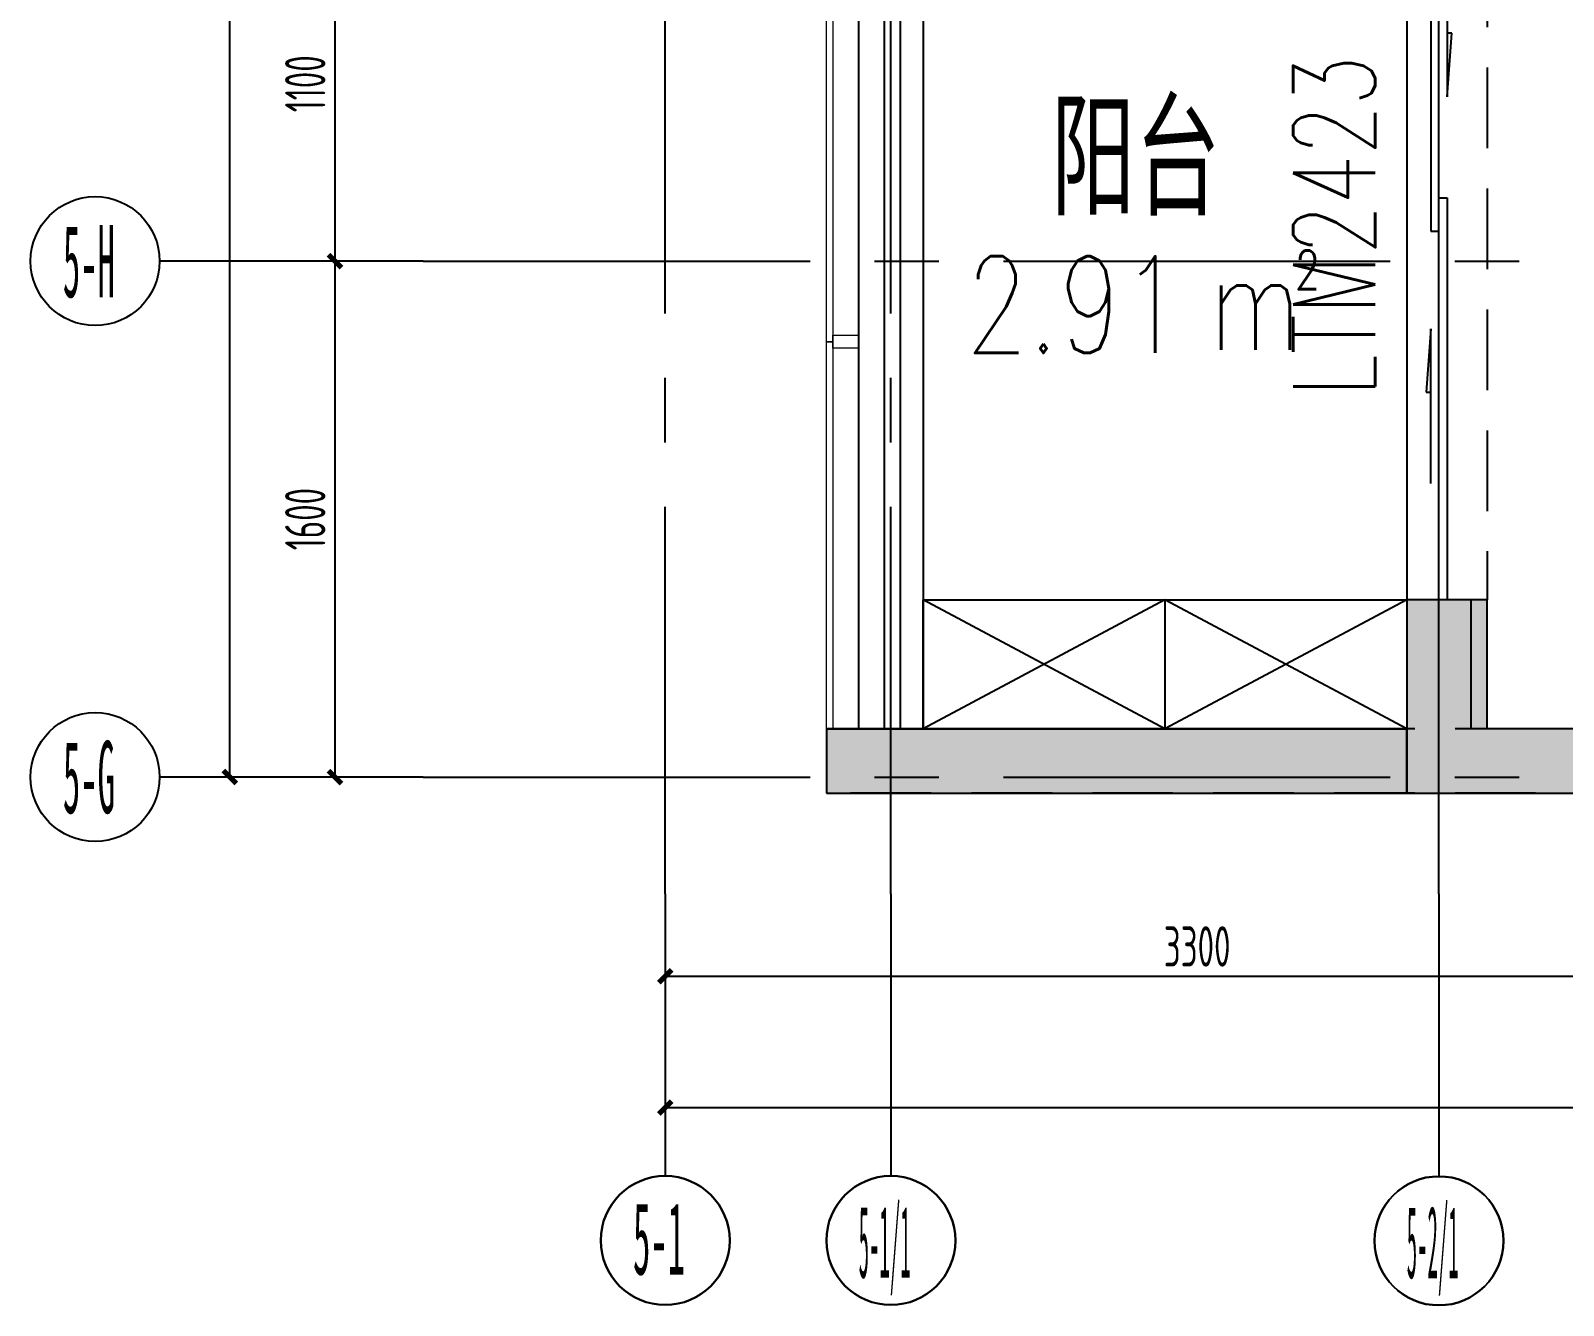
# Model space of a CAD drawing. Header units: millimetres. Extents: x -187744 to 2148, y -49419 to 6550.
# Drawn here: x -36461 to -31707, y -16750 to -12797 of the extents above; entities that cross this region are included whole.
import ezdxf
from ezdxf.enums import TextEntityAlignment as Align

# ---------------------------------------------------------------- set-up
doc = ezdxf.new("R2010")
doc.units = ezdxf.units.MM
doc.header["$LTSCALE"] = 1000
doc.header["$MEASUREMENT"] = 0
for name, pattern in [('B1户型$0$DASH', [0.35, 0.25, -0.1]), ('DASHED2', [0.375, 0.25, -0.125]), ('M-CENTER', [1.8, 1.2, -0.2, 0.2, -0.2])]:
    doc.linetypes.add(name, pattern=pattern)
doc.layers.get('Defpoints').update_dxf_attribs({"color": 136})
for name, color, linetype in [('0w-梁1', 4, 'DASHED2'), ('1#f35层以上墙柱-col_建筑$0$1#f35层以上墙柱-col$0$Col_1#_2F$0$0q-柱0', 3, 'Continuous'), ('1#f35层以上墙柱-col_建筑$0$1#f35层以上墙柱-col$0$Col_1#_2F$0$0q-柱填充', 251, 'Continuous'), ('A-AXIS', 150, 'Continuous'), ('A-DIM', 44, 'Continuous'), ('AXIS', 150, 'Continuous'), ('AXIS_TEXT', 50, 'Continuous'), ('B1户型$0$BALCONY', 6, 'Continuous'), ('B1户型$0$DS-HIGH-CABINET', 30, 'Continuous'), ('B1户型$0$LINE', 21, 'Continuous'), ('B1户型$0$WALL', 2, 'Continuous'), ('B1户型$0$WIND', 4, 'Continuous'), ('B1户型$0$铝膜填充', 49, 'Continuous'), ('DOTE', 138, 'M-CENTER'), ('PUB_TEXT', 7, 'Continuous'), ('WALL', 160, 'Continuous'), ('WIND-IDEN', 150, 'Continuous'), ('轴字', 7, 'Continuous')]:
    doc.layers.add(name, color=color, linetype=linetype)
doc.layers.add('B1户型$0$A-WALLCWM', color=3, linetype='Continuous', lineweight=9)
doc.layers.add('B1户型$0$J-WIND-GLAZ', color=140, linetype='Continuous', lineweight=9)
doc.styles.add('_SIMPLEX', font='SIMPLEX', dxfattribs={"width": 0.8, "bigfont": 'hztxt'})
doc.styles.add('_TCH_WINDOW', font='SIMPLEX', dxfattribs={"bigfont": 'GBCBIG'})
doc.styles.add('COMPLEX', font='COMPLEX')
doc.styles.add('H-DIM', font='archs.shx', dxfattribs={"width": 0.7})
doc.styles.add('S-黑体', font='simhei.ttf')
doc.dimstyles.new('H_DIM_1', dxfattribs={"dimscale": 0, "dimtxt": 2.5, "dimasz": 0.8, "dimexe": 2, "dimexo": 1.5, "dimgap": 0.6, "dimtad": 1, "dimdec": 0, "dimzin": 12, "dimdsep": 46, "dimtxsty": 'H-DIM', "dimblk": 'ARCHTICK', "dimcen": 0.125, "dimclrd": 44, "dimclre": 44, "dimclrt": 50, "dimadec": 0, "dimazin": 0, "dimtfac": 1, "dimtdec": 0, "dimtix": 1, "dimtmove": 2, "dimatfit": 3, "dimldrblk": 'ARCHTICK', "dimfxl": 1, "dimtvp": 1, "dimtolj": 1, "dimtzin": 0, "dimarcsym": 0})

# ---------------------------------------------------------------- blocks, each defined once
blk = doc.blocks.new('_ArchTick')
at = {"color": 0, "linetype": 'ByBlock', "const_width": 0.4}
blk.add_lwpolyline([(-0.5, -0.5), (0.5, 0.5)], dxfattribs=at)
blk = doc.blocks.new('*D52')
at = {"layer": 'A-DIM', "color": 44, "lineweight": -2, "transparency": 16777216}
for p, q in [((-6617.9, 3825.1), (-7242.9, 3825.1)), ((-7142.9, -4024.9), (-7142.9, 3825.1)), ((-6617.9, -4024.9), (-7242.9, -4024.9))]:
    blk.add_line(p, q, dxfattribs=at)
at = {"layer": 'Defpoints', "color": 0, "transparency": 16777216}
for p in [(-7142.9, 3825.1), (-6542.9, 3825.1), (-6542.9, -4024.9)]:
    blk.add_point(p, dxfattribs=at)
at = {"layer": 'A-DIM', "color": 44, "lineweight": -2, "transparency": 16777216, "xscale": 40, "yscale": 40, "zscale": 40}
for p, rotation in [((-7142.9, 3825.1), 90), ((-7142.9, -4024.9), 270)]:
    blk.add_blockref('_ArchTick', p, dxfattribs=dict(at, rotation=rotation))
at = {"layer": 'A-DIM', "color": 50, "transparency": 16777216, "insert": (-7238, -99.9), "char_height": 125, "attachment_point": 5, "rotation": 90, "style": 'H-DIM'}
blk.add_mtext('\\A1;7850', dxfattribs=at)
blk = doc.blocks.new('*D51')
at = {"layer": 'A-DIM', "color": 44, "lineweight": -2, "transparency": 16777216}
for p, q in [((-6617.9, -2424.9), (-6916.3, -2424.9)), ((-6816.3, -4024.9), (-6816.3, -2424.9)), ((-6617.9, -4024.9), (-6916.3, -4024.9))]:
    blk.add_line(p, q, dxfattribs=at)
at = {"layer": 'Defpoints', "color": 0, "transparency": 16777216}
for p in [(-6816.3, -2424.9), (-6542.9, -2424.9), (-6542.9, -4024.9)]:
    blk.add_point(p, dxfattribs=at)
at = {"layer": 'A-DIM', "color": 44, "lineweight": -2, "transparency": 16777216, "xscale": 40, "yscale": 40, "zscale": 40}
for p, rotation in [((-6816.3, -2424.9), 90), ((-6816.3, -4024.9), 270)]:
    blk.add_blockref('_ArchTick', p, dxfattribs=dict(at, rotation=rotation))
at = {"layer": 'A-DIM', "color": 50, "transparency": 16777216, "insert": (-6908.8, -3224.9), "char_height": 125, "attachment_point": 5, "rotation": 90, "style": 'H-DIM'}
blk.add_mtext('\\A1;1600', dxfattribs=at)
blk = doc.blocks.new('*D50')
at = {"layer": 'A-DIM', "color": 44, "lineweight": -2, "transparency": 16777216}
for p, q in [((-6617.9, -1324.9), (-6916.3, -1324.9)), ((-6816.3, -2424.9), (-6816.3, -1324.9)), ((-6617.9, -2424.9), (-6916.3, -2424.9))]:
    blk.add_line(p, q, dxfattribs=at)
at = {"layer": 'Defpoints', "color": 0, "transparency": 16777216}
for p in [(-6816.3, -1324.9), (-6542.9, -1324.9), (-6542.9, -2424.9)]:
    blk.add_point(p, dxfattribs=at)
at = {"layer": 'A-DIM', "color": 44, "lineweight": -2, "transparency": 16777216, "xscale": 40, "yscale": 40, "zscale": 40}
for p, rotation in [((-6816.3, -1324.9), 90), ((-6816.3, -2424.9), 270)]:
    blk.add_blockref('_ArchTick', p, dxfattribs=dict(at, rotation=rotation))
at = {"layer": 'A-DIM', "color": 50, "transparency": 16777216, "insert": (-6908.8, -1874.9), "char_height": 125, "attachment_point": 5, "rotation": 90, "style": 'H-DIM'}
blk.add_mtext('\\A1;1100', dxfattribs=at)
blk = doc.blocks.new('_AXISO')
blk.add_circle((0, 0), 0.5)
at = {"layer": 'AXIS_TEXT', "style": 'COMPLEX', "width": 1.041667}
blk.add_attdef('A', text='', height=0.56, dxfattribs=at).set_placement((-0.25, -0.28), (0.25, -0.28), align=Align.FIT)
blk = doc.blocks.new('*D36')
at = {"layer": 'A-DIM', "color": 44, "lineweight": -2, "transparency": 16777216}
for p, q in [((-5792.1, -4461.9), (-5792.1, -5149.7)), ((5607.9, -4461.9), (5607.9, -5149.7)), ((-5792.1, -5049.7), (5607.9, -5049.7))]:
    blk.add_line(p, q, dxfattribs=at)
at = {"layer": 'Defpoints', "color": 0, "transparency": 16777216}
for p in [(-5792.1, -4386.9), (5607.9, -4386.9), (5607.9, -5049.7)]:
    blk.add_point(p, dxfattribs=at)
at = {"layer": 'A-DIM', "color": 44, "lineweight": -2, "transparency": 16777216, "xscale": 40, "yscale": 40, "zscale": 40, "rotation": 180}
blk.add_blockref('_ArchTick', (-5792.1, -5049.7), dxfattribs=at)
at = {"layer": 'A-DIM', "color": 44, "lineweight": -2, "transparency": 16777216, "xscale": 40, "yscale": 40, "zscale": 40}
blk.add_blockref('_ArchTick', (5607.9, -5049.7), dxfattribs=at)
at = {"layer": 'A-DIM', "color": 50, "transparency": 16777216, "insert": (-92.1, -4952), "char_height": 125, "attachment_point": 5, "style": 'H-DIM'}
blk.add_mtext('\\A1;11400', dxfattribs=at)
blk = doc.blocks.new('*D35')
at = {"layer": 'A-DIM', "color": 44, "lineweight": -2, "transparency": 16777216}
for p, q in [((-5792.1, -4461.9), (-5792.1, -4742.7)), ((-2492.1, -4461.9), (-2492.1, -4742.7)), ((-5792.1, -4642.7), (-2492.1, -4642.7))]:
    blk.add_line(p, q, dxfattribs=at)
at = {"layer": 'Defpoints', "color": 0, "transparency": 16777216}
for p in [(-5792.1, -4386.9), (-2492.1, -4386.9), (-2492.1, -4642.7)]:
    blk.add_point(p, dxfattribs=at)
at = {"layer": 'A-DIM', "color": 44, "lineweight": -2, "transparency": 16777216, "xscale": 40, "yscale": 40, "zscale": 40, "rotation": 180}
blk.add_blockref('_ArchTick', (-5792.1, -4642.7), dxfattribs=at)
at = {"layer": 'A-DIM', "color": 44, "lineweight": -2, "transparency": 16777216, "xscale": 40, "yscale": 40, "zscale": 40}
blk.add_blockref('_ArchTick', (-2492.1, -4642.7), dxfattribs=at)
at = {"layer": 'A-DIM', "color": 50, "transparency": 16777216, "insert": (-4142.1, -4550.2), "char_height": 125, "attachment_point": 5, "style": 'H-DIM'}
blk.add_mtext('\\A1;3300', dxfattribs=at)
blk = doc.blocks.new('B1户型$0$系统嵌板1 - 玻璃-V6-标准层_12F_')
at = {"layer": 'B1户型$0$J-WIND-GLAZ'}
for p, q in [((600, 20), (-600, 20)), ((-600, 20), (-600, 0)), ((-600, 0), (600, 0)), ((600, 0), (600, 20))]:
    blk.add_line(p, q, dxfattribs=at)
blk = doc.blocks.new('B1户型$0$矩形竖梃 - 200 x 100mm-1971862-标准层_12F_')
at = {"layer": 'B1户型$0$A-WALLCWM'}
for p, q in [((-20, -20), (20, -20)), ((-20, -100), (-20, -20)), ((20, -20), (20, -100)), ((20, -100), (-20, -100))]:
    blk.add_line(p, q, dxfattribs=at)
blk = doc.blocks.new('B1户型$0$drtetr')
at = {"layer": 'B1户型$0$铝膜填充'}
h = blk.add_hatch(dxfattribs=at)
h.set_pattern_fill('混凝土', color=256, scale=20)
h.set_pattern_definition([(50, (0, 0), (143.452, -12.5504), [15, -165]), (355, (0, 0), (-27.7503, 150.4384), [12, -132]), (100.4514, (11.95, -1.05), (115.7019, 137.888), [12.748, -140.2284]), (46.1842, (0, 40), (213.4482, -33.1038), [22.5, -247.5]), (96.6356, (17.79, 37.24), (186.9325, 194.8236), [19.122, -210.3426]), (351.1842, (0, 40), (186.9324, 194.8237), [18, -198]), (21, (20, 30), (119.3814, -80.5238), [15, -165]), (326, (20, 30), (48.663, 145.03), [12, -132]), (71.4514, (29.95, 23.29), (168.0445, 64.5061), [12.748, -140.2284]), (37.5, (0, 0), (2.43197, 66.57877), [0, -130.4, 0, -134, 0, -132.5]), (7.5, (0, 0), (52.6139, 78.88234), [0, -76.4, 0, -127.4, 0, -50.5]), (327.5, (-44.6, 0), (106.7645, -4.51097), [0, -50, 0, -156, 0, -207]), (317.5, (-64.6, 0), (116.6372, 20.021), [0, -65, 0, -103.6, 0, -147])])
h.paths.add_polyline_path([(7700, 6250), (7500, 6250), (7500, 5650), (7700, 5650)])
h.paths.add_polyline_path([(-2899.7, 6700), (-3500, 6700), (-3500, 6100), (-3300, 6100), (-3300, 6500), (-2899.7, 6500)])
h.paths.add_polyline_path([(-2300, -100), (-500, -100), (-500, 100), (-2300, 100)])
at = {"layer": 'B1户型$0$WALL'}
blk.add_lwpolyline([(-2300, -100), (-500, -100), (-500, 100), (-2300, 100)], close=True, dxfattribs=at)
blk = doc.blocks.new('B1户型$0$1#2#平面图$0$$DorLib2D$00000131')
at = {"color": 0}
for p, q in [((0.15, 0.125), (0.2319, 0.1973)), ((0.2319, 0.1973), (0.2319, 0.125)), ((-0.5, 0.125), (-0.5, 0)), ((0.0192, 0.125), (-0.5, 0.125)), ((0.0192, 0), (0.0192, 0.125)), ((0.35, 0.125), (0.15, 0.125)), ((-0.5, 0), (0.0192, 0)), ((-0.024, 0), (0.5, 0)), ((-0.024, -0.125), (-0.024, 0)), ((0.5, 0), (0.5, -0.125)), ((-0.35, -0.125), (-0.15, -0.125)), ((-0.2319, -0.1973), (-0.2319, -0.125)), ((-0.15, -0.125), (-0.2319, -0.1973)), ((0.5, -0.125), (-0.024, -0.125))]:
    blk.add_line(p, q, dxfattribs=at)
blk = doc.blocks.new('B1柱子')
at = {"layer": '1#f35层以上墙柱-col_建筑$0$1#f35层以上墙柱-col$0$Col_1#_2F$0$0q-柱填充'}
h = blk.add_hatch(color=256, dxfattribs=at)
h.dxf.hatch_style = 1
h.paths.add_polyline_path([(615891.3, 91934.4), (615891.3, 91334.4), (619191.3, 91334.4), (619191.3, 90734.4), (619441.3, 90734.4), (619441.3, 91334.4), (622291.3, 91334.4), (622291.3, 91534.5), (616141.3, 91534.4), (616141.3, 91934.4)])
at = {"layer": 'WALL'}
blk.add_lwpolyline([(615891.3, 91934.4), (615891.3, 91334.4), (619191.3, 91334.4), (619191.3, 90734.4), (619441.3, 90734.4), (619441.3, 91334.4), (622291.3, 91334.4), (622291.3, 91534.5), (616141.3, 91534.4), (616141.3, 91934.4)], close=True, dxfattribs=at)
blk = doc.blocks.new('liang00000000')
at = {"layer": '0w-梁1', "linetype": 'DASHED2'}
for p, q in [((4067448.2, -1398305.3), (4067448.2, -1401105.3)), ((4067648.2, -1398305.3), (4067648.2, -1401105.3)), ((4069148.2, -1398305.3), (4069148.2, -1400705.3)), ((4069398.2, -1398305.3), (4069398.2, -1400705.3)), ((4069548.2, -1401105.3), (4067348.2, -1401105.3)), ((4069548.2, -1401305.3), (4067348.2, -1401305.3))]:
    blk.add_line(p, q, dxfattribs=at)
blk = doc.blocks.new('QBLOCK2019073115112111')
for centre in [(-7560.5, -2424.9), (-7560.5, -2424.9), (-7560.5, -4024.9), (-7560.5, -4024.9), (-5792.1, -5461.9), (-5792.1, -5461.9), (-5092.1, -5461.9), (-5092.1, -5461.9), (-3392.1, -5463.1), (-3392.1, -5463.1)]:
    blk.add_circle(centre, 200)
at = {"layer": 'AXIS'}
for p, q in [((-6542.9, -2424.9), (-7360.5, -2424.9)), ((-6542.9, -4024.9), (-7360.5, -4024.9)), ((-5792.1, -4386.9), (-5792.1, -5261.9)), ((-5092.1, -4386.9), (-5092.1, -5261.9)), ((-3392.1, -4386.9), (-3392.1, -5261.9))]:
    blk.add_line(p, q, dxfattribs=at)
at = {"layer": 'DOTE'}
for p, q in [((-5792.1, -4386.9), (-5792.1, 4572.4)), ((-5092.1, -4386.9), (-5092.1, 4572.4)), ((-3392.1, -4386.9), (-3392.1, 4572.4)), ((-6542.9, -2424.9), (6625.8, -2424.9)), ((-6542.9, -4024.9), (6625.8, -4024.9))]:
    blk.add_line(p, q, dxfattribs=at)
at = {"layer": 'A-AXIS'}
ref = blk.add_blockref('_AXISO', (-7560.5, -2424.9), dxfattribs=dict(at, xscale=400, yscale=400, zscale=400))
ref.add_attrib('A', '5-H', dxfattribs={"layer": '轴字', "color": 2, "height": 224, "style": 'S-黑体', "width": 0.333659}).set_placement((-7660.5, -2536.9), (-7499.2, -2536.9), align=Align.FIT)
ref = blk.add_blockref('_AXISO', (-7560.5, -4024.9), dxfattribs=dict(at, xscale=400, yscale=400, zscale=400))
ref.add_attrib('A', '5-G', dxfattribs={"layer": '轴字', "color": 2, "height": 224, "style": 'S-黑体', "width": 0.333659}).set_placement((-7660.5, -4136.9), (-7499.2, -4136.9), align=Align.FIT)
ref = blk.add_blockref('_AXISO', (-5792.1, -5461.9), dxfattribs=dict(at, xscale=-400, yscale=400, zscale=400, rotation=180))
ref.add_attrib('A', '5-1', dxfattribs={"layer": '轴字', "color": 2, "height": 224, "style": 'S-黑体', "width": 0.333659}).set_placement((-5892.1, -5567.6), (-5730.8, -5567.6), align=Align.FIT)
ref = blk.add_blockref('_AXISO', (-5092.1, -5461.9), dxfattribs=dict(at, xscale=-400, yscale=400, zscale=400, rotation=180))
ref.add_attrib('A', '5-1/1', dxfattribs={"layer": '轴字', "color": 2, "height": 224, "style": 'S-黑体', "width": 0.200195}).set_placement((-5192.1, -5577.7), (-5030.8, -5577.7), align=Align.FIT)
ref = blk.add_blockref('_AXISO', (-3392.1, -5463.1), dxfattribs=dict(at, xscale=-400, yscale=400, zscale=400, rotation=180))
ref.add_attrib('A', '5-2/1', dxfattribs={"layer": '轴字', "color": 2, "height": 224, "style": 'S-黑体', "width": 0.200195}).set_placement((-3492.1, -5578.9), (-3330.8, -5578.9), align=Align.FIT)
at = {"layer": 'AXIS_TEXT', "style": 'COMPLEX', "width": 1.041667}
for p, p2 in [((-5892.1, 5527.8), (-5692.1, 5527.8)), ((-5892.1, 5527.8), (-5692.1, 5527.8)), ((-5192.1, 5527.8), (-4992.1, 5527.8)), ((-5192.1, 5527.8), (-4992.1, 5527.8)), ((-3492.1, 5527.8), (-3292.1, 5527.8)), ((-3492.1, 5527.8), (-3292.1, 5527.8)), ((-2592.1, 5527.8), (-2392.1, 5527.8)), ((-2592.1, 5527.8), (-2392.1, 5527.8)), ((-192.1, 5527.8), (7.9, 5527.8)), ((-192.1, 5527.8), (7.9, 5527.8)), ((2707.9, 5527.8), (2907.9, 5527.8)), ((2707.9, 5527.8), (2907.9, 5527.8)), ((4507.9, 5527.8), (4707.9, 5527.8)), ((4507.9, 5527.8), (4707.9, 5527.8)), ((5507.9, 5527.8), (5707.9, 5527.8)), ((5507.9, 5527.8), (5707.9, 5527.8)), ((-7660.5, 3713.1), (-7460.5, 3713.1)), ((-7660.5, 3713.1), (-7460.5, 3713.1)), ((7521.1, 3713.1), (7521.6, 3713.1)), ((7521.1, 3713.1), (7521.6, 3713.1)), ((-7660.5, 2463.1), (-7460.5, 2463.1)), ((-7660.5, 2463.1), (-7460.5, 2463.1)), ((7521.1, 2463.1), (7521.6, 2463.1)), ((7521.1, 2463.1), (7521.6, 2463.1)), ((-7660.5, 1413.1), (-7460.5, 1413.1)), ((-7660.5, 1413.1), (-7460.5, 1413.1)), ((7521.1, 1413.1), (7521.6, 1413.1)), ((7521.1, 1413.1), (7521.6, 1413.1)), ((-7660.5, 263.1), (-7460.5, 263.1)), ((-7660.5, 263.1), (-7460.5, 263.1)), ((7521.1, 263.1), (7521.6, 263.1)), ((7521.1, 263.1), (7521.6, 263.1)), ((-7660.5, -736.9), (-7460.5, -736.9)), ((-7660.5, -736.9), (-7460.5, -736.9)), ((7521.1, -736.9), (7521.6, -736.9)), ((7521.1, -736.9), (7521.6, -736.9)), ((-7660.5, -1436.9), (-7460.5, -1436.9)), ((-7660.5, -1436.9), (-7460.5, -1436.9)), ((7521.1, -1436.9), (7521.6, -1436.9)), ((7521.1, -1436.9), (7521.6, -1436.9)), ((-7660.5, -2536.9), (-7460.5, -2536.9)), ((-7660.5, -2536.9), (-7460.5, -2536.9)), ((7521.1, -2536.9), (7521.6, -2536.9)), ((7521.1, -2536.9), (7521.6, -2536.9)), ((-7660.5, -4136.9), (-7460.5, -4136.9)), ((-7660.5, -4136.9), (-7460.5, -4136.9)), ((7521.1, -4136.9), (7521.6, -4136.9)), ((7521.1, -4136.9), (7521.6, -4136.9)), ((-5892.1, -5349.9), (-5891.6, -5349.9)), ((-5892.1, -5349.9), (-5891.6, -5349.9)), ((-5192.1, -5349.9), (-5191.6, -5349.9)), ((-5192.1, -5349.9), (-5191.6, -5349.9)), ((-3492.1, -5351.1), (-3491.6, -5351.1)), ((-3492.1, -5351.1), (-3491.6, -5351.1)), ((-2592.1, -5349.9), (-2591.6, -5349.9)), ((-2592.1, -5349.9), (-2591.6, -5349.9)), ((-192.1, -5349.9), (-191.6, -5349.9)), ((-192.1, -5349.9), (-191.6, -5349.9)), ((2707.9, -5349.9), (2708.4, -5349.9)), ((2707.9, -5349.9), (2708.4, -5349.9)), ((4507.9, -5349.9), (4508.4, -5349.9)), ((4507.9, -5349.9), (4508.4, -5349.9)), ((5507.9, -5349.9), (5508.4, -5349.9)), ((5507.9, -5349.9), (5508.4, -5349.9))]:
    blk.add_attdef('A', text='', height=224, dxfattribs=at).set_placement(p, p2, align=Align.FIT)
at = {"layer": 'A-DIM'}
for p1, p2, distance, picture, middle in [((-6542.9, -4024.9), (-6542.9, 3825.1), 600.1, '*D52', (-7238, -99.9)), ((-6542.9, -2424.9), (-6542.9, -1324.9), 273.4, '*D50', (-6908.8, -1874.9)), ((-6542.9, -4024.9), (-6542.9, -2424.9), 273.4, '*D51', (-6908.8, -3224.9)), ((-5792.1, -4386.9), (5607.9, -4386.9), -662.9, '*D36', (-92.1, -4952)), ((-5792.1, -4386.9), (-2492.1, -4386.9), -255.9, '*D35', (-4142.1, -4550.2))]:
    dim = blk.add_aligned_dim(p1=p1, p2=p2, distance=distance, dimstyle='H_DIM_1', override={"dimscale": 50}, dxfattribs=at)
    dim.commit()
    dim.dimension.update_dxf_attribs({"geometry": picture, "text_midpoint": middle})

msp = doc.modelspace()

# ---------------------------------------------------------------- hatches: boundary and pattern name
at = {"layer": '1#f35层以上墙柱-col_建筑$0$1#f35层以上墙柱-col$0$Col_1#_2F$0$0q-柱填充'}
h = msp.add_hatch(color=256, dxfattribs=at)
h.dxf.hatch_style = 1
h.paths.add_polyline_path([(-32192.5, -14561.5), (-32192.5, -15161.5), (-28892.5, -15161.5), (-28892.5, -15761.5), (-28642.5, -15761.5), (-28642.5, -15161.5), (-25792.5, -15161.5), (-25792.5, -14961.3), (-31942.5, -14961.5), (-31942.5, -14561.5)])

# ---------------------------------------------------------------- linework, layer by layer
at = {"layer": '1#f35层以上墙柱-col_建筑$0$1#f35层以上墙柱-col$0$Col_1#_2F$0$0q-柱0'}
msp.add_lwpolyline([(-32192.5, -14561.5), (-32192.5, -15161.5), (-28892.5, -15161.5), (-28892.5, -15761.5), (-28642.5, -15761.5), (-28642.5, -15161.5), (-25792.5, -15161.5), (-25792.5, -14961.3), (-31942.5, -14961.5), (-31942.5, -14561.5)], close=True, dxfattribs=at)
at = {"layer": 'B1户型$0$BALCONY'}
for p, q in [((-33813.3, -11761.5), (-33813.3, -14961.5)), ((-33763.3, -11761.5), (-33763.3, -14961.5))]:
    msp.add_line(p, q, dxfattribs=at)
at = {"layer": 'B1户型$0$DS-HIGH-CABINET', "color": 8, "linetype": 'B1户型$0$DASH', "ltscale": 100}
msp.add_line((-32942.5, -14562.2), (-32942.5, -14961.5), dxfattribs=at)
msp.add_lwpolyline([(-33692.5, -14961.5), (-33692.5, -14562.2), (-32192.5, -14562.2), (-32192.5, -14961.5)], close=True, dxfattribs=at)
for points in [[(-32192.5, -14562.2), (-32942.5, -14961.5), (-33692.5, -14562.2)], [(-32192.5, -14961.5), (-32942.5, -14562.2), (-33692.5, -14961.5)]]:
    msp.add_lwpolyline(points, dxfattribs=at)
at = {"layer": 'B1户型$0$J-WIND-GLAZ'}
for p, q in [((-33992.5, -14961.5), (-33992.5, -13761.5)), ((-33992.5, -13761.5), (-33972.5, -13761.5)), ((-33972.5, -13761.5), (-33972.5, -14961.5))]:
    msp.add_line(p, q, dxfattribs=at)
at = {"layer": 'B1户型$0$LINE'}
for p, q in [((-33892.5, -11761.5), (-33892.5, -14961.5)), ((-33692.5, -11761.5), (-33692.5, -14961.5))]:
    msp.add_line(p, q, dxfattribs=at)
at = {"layer": 'B1户型$0$WALL'}
for p, q in [((-31992.5, -14561.5), (-32192.5, -14561.5)), ((-32192.5, -14561.5), (-32192.5, -14961.5)), ((-31992.5, -14961.5), (-31992.5, -14561.5)), ((-33992.5, -14961.5), (-32192.5, -14961.5)), ((-33992.5, -14961.5), (-33992.5, -15161.5)), ((-24542.5, -14961.5), (-31992.5, -14961.5)), ((-33992.5, -15161.5), (-32092.5, -15161.5)), ((-32092.5, -15161.5), (-24542.5, -15161.5))]:
    msp.add_line(p, q, dxfattribs=at)
at = {"layer": 'B1户型$0$WIND'}
msp.add_line((-32192.5, -12161.5), (-32192.5, -14561.5), dxfattribs=at)

# ---------------------------------------------------------------- block references
msp.add_blockref('B1柱子', (-648083.9, -106495.8))
at = {"lineweight": 20, "extrusion": (0, 0, -1), "zscale": -0.9999999999999997, "rotation": 90.00000709319907}
msp.add_blockref('B1户型$0$系统嵌板1 - 玻璃-V6-标准层_12F_', (33992.5, -13161.5), dxfattribs=at)
at = {"lineweight": 20, "zscale": -1, "rotation": 89.99999290680086}
msp.add_blockref('B1户型$0$矩形竖梃 - 200 x 100mm-1971862-标准层_12F_', (-33992.5, -13761.5), dxfattribs=at)
at = {"layer": '0w-梁1'}
msp.add_blockref('liang00000000', (-4101340.7, 1386143.9), dxfattribs=at)
at = {"layer": 'A-AXIS'}
msp.add_blockref('QBLOCK2019073115112111', (-28700.4, -11086.6), dxfattribs=at)
at = {"layer": 'B1户型$0$WIND', "xscale": -2400, "yscale": 200, "zscale": 200, "rotation": 270.0000000000007}
msp.add_blockref('B1户型$0$1#2#平面图$0$$DorLib2D$00000131', (-32092.5, -13361.5), dxfattribs=at)
at = {"layer": 'B1户型$0$铝膜填充'}
msp.add_blockref('B1户型$0$drtetr', (-31692.5, -15061.5), dxfattribs=at)

# ---------------------------------------------------------------- texts
at = {"layer": 'PUB_TEXT', "style": '_SIMPLEX', "width": 0.75}
for s, height, p in [('阳台', 350, (-33296.1, -13370.5)), ('2.91', 300, (-33560.5, -13796.3)), ('2', 120, (-32538.9, -13598.8)), ('m', 300, (-32806.1, -13786.6))]:
    msp.add_text(s, height=height, dxfattribs=at).set_placement(p)
at = {"layer": 'WIND-IDEN', "style": '_TCH_WINDOW', "width": 0.705882}
msp.add_text('LTM2423', height=255, rotation=90, dxfattribs=at).set_placement((-32290, -13931.5))

doc.saveas('drawing.dxf')
